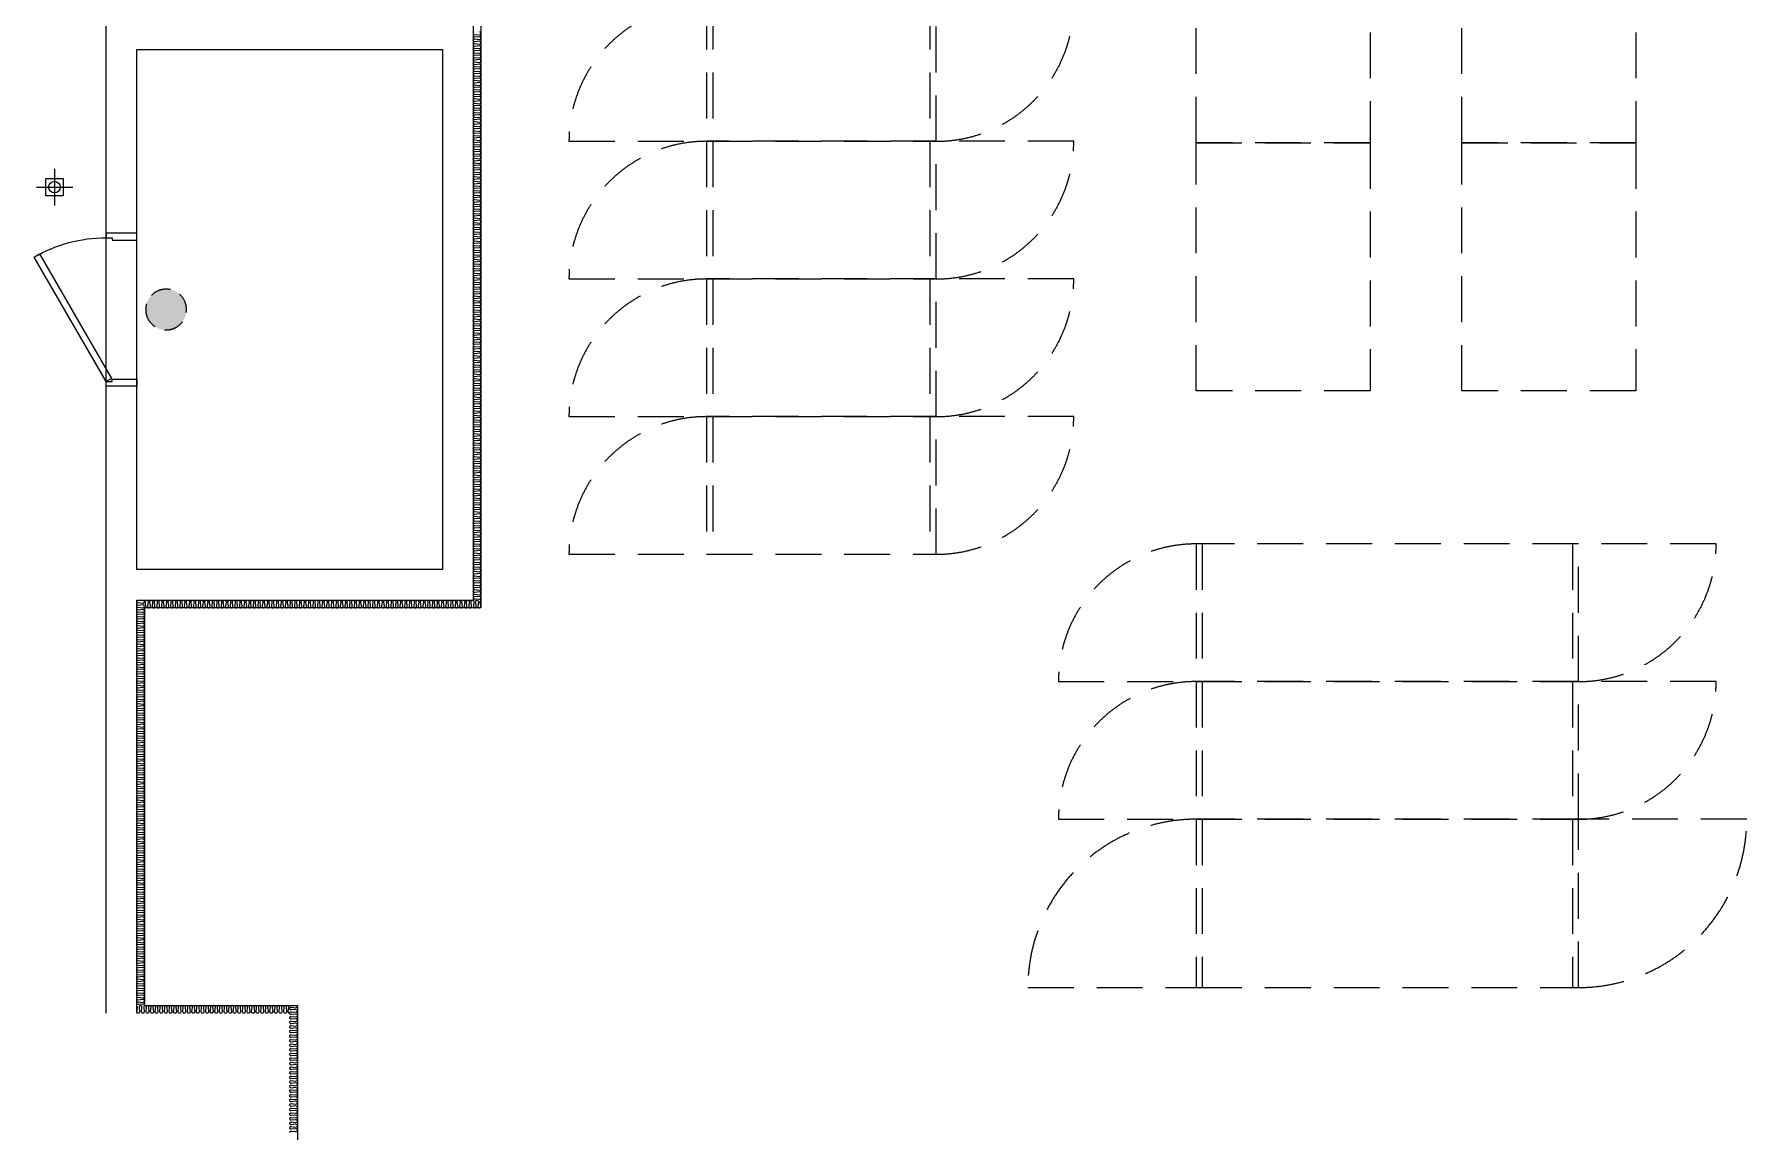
# Model space of a CAD drawing. Header units: millimetres. Extents: x -95754 to 177808, y 34455 to 150605.
# Drawn here: x 101284 to 112480, y 127930 to 135105 of the extents above; entities that cross this region are included whole.
import ezdxf

# ---------------------------------------------------------------- set-up
doc = ezdxf.new("R2010")
doc.units = ezdxf.units.MM
doc.header["$LTSCALE"] = 300
doc.linetypes.add('ghid', pattern=[3, 2, -1])
doc.linetypes.add('H1', pattern=[1.5, 1, -0.5])
for name, color, linetype in [('------00 Switch Gear', 8, 'Continuous'), ('A-DOOR', 4, 'Continuous'), ('A-DOOR-1', 1, 'Continuous'), ('A-DOOR-8', 8, 'Continuous'), ('A-ETC-전기', 253, 'H1'), ('A-SYM', 7, 'Continuous'), ('A-WALL-D', 7, 'Continuous'), ('A-갑종방화문', 7, 'Continuous'), ('A-방화문표기', 6, 'ghid'), ('A-지붕바닥', 251, 'Continuous'), ('ISL', 251, 'Continuous'), ('우수계획', 7, 'Continuous')]:
    doc.layers.add(name, color=color, linetype=linetype)
doc.layers.add('-----31 Base Plan Equipment', color=5, linetype='Continuous', lineweight=0)

# ---------------------------------------------------------------- blocks, each defined once
blk = doc.blocks.new('FDD-1')
at = {"layer": 'A-DOOR'}
for points in [[(113944, 1122219), (113944, 1122189), (113904, 1122189), (113904, 1122174), (113744, 1122174), (113744, 1122219)], [(113944, 1121249), (114414, 1122063), (114379, 1122083), (113909, 1121269)], [(113944, 1121219), (113944, 1121249), (113904, 1121249), (113904, 1121264), (113744, 1121264), (113744, 1121219)]]:
    blk.add_lwpolyline(points, close=True, dxfattribs=at)
at = {"layer": 'A-DOOR-1'}
blk.add_arc((113944, 1121249), 940, 60, 90, dxfattribs=at)
at = {"layer": 'A-DOOR-8', "linetype": 'Continuous'}
for p, q in [((113944, 1121329), (113944, 1122189)), ((113744, 1121264), (113744, 1122174))]:
    blk.add_line(p, q, dxfattribs=at)
blk = doc.blocks.new('SYM-갑종방화문')
at = {"layer": 'A-방화문표기'}
blk.add_hatch(color=251, dxfattribs=at).paths.add_polyline_path([(-600, 0, 1), (600, 0, 1)])
at = {"layer": 'A-방화문표기', "color": 251}
blk.add_circle((0, 0), 600, dxfattribs=at)
blk = doc.blocks.new('A$C1B410CB1')
at = {"layer": 'A-갑종방화문', "xscale": 0.1666666666666667, "yscale": 0.1666666666666667, "zscale": 0.1666666666666667}
blk.add_blockref('SYM-갑종방화문', (100, 100), dxfattribs=at)
blk = doc.blocks.new('A$Cacae0627')
at = {"layer": '우수계획', "color": 1}
for p, q in [((0, 528), (0, -528)), ((-528, 0), (528, 0))]:
    blk.add_line(p, q, dxfattribs=at)
at = {"layer": '우수계획', "color": 6, "lineweight": -3}
blk.add_lwpolyline([(-250, 250), (250, 250), (250, -250), (-250, -250)], close=True, dxfattribs=at)
blk.add_circle((0, 0), 167, dxfattribs=at)
blk = doc.blocks.new('A$Cfdea7a82')
at = {"layer": 'A-SYM', "xscale": 0.2249999999999964, "yscale": 0.2249999999999964, "zscale": 0.2249999999999964}
blk.add_blockref('A$Cacae0627', (204, 119, 0), dxfattribs=at)
blk = doc.blocks.new('1100x2200')
at = {"layer": 'A-ETC-전기'}
for p, q in [((-2160, 0), (-2160, 1100)), ((1400, 1100), (258, 1100)), ((260, 0), (260, 1100)), ((-3300, 0), (-2158, 0))]:
    blk.add_line(p, q, dxfattribs=at)
at = {"layer": 'A-ETC-전기', "elevation": 0}
blk.add_lwpolyline([(300, 0), (300, 1100), (-2200, 1100), (-2200, 0)], close=True, dxfattribs=at)
at = {"layer": 'A-ETC-전기'}
for centre, start, end in [((-2200, 0), 90, 180), ((300, 1100), 270, 0)]:
    blk.add_arc(centre, 1100, start, end, dxfattribs=at)
blk = doc.blocks.new('900x2200')
at = {"layer": 'A-ETC-전기'}
for p, q in [((-2460, 900), (-2460, 0)), ((900, 900), (-42, 900)), ((-40, 900), (-40, 0)), ((-3400, 0), (-2458, 0))]:
    blk.add_line(p, q, dxfattribs=at)
blk.add_lwpolyline([(-2500, 900), (-2500, 0), (0, 0), (0, 900)], close=True, dxfattribs=at)
for centre, start, end in [((-2500, 0), 90, 180), ((0, 900), 270, 0)]:
    blk.add_arc(centre, 900, start, end, dxfattribs=at)
blk = doc.blocks.new('STS-R')
at = {"layer": 'A-ETC-전기'}
blk.add_lwpolyline([(886994, -128281), (888616, -128281), (888616, -129418), (886994, -129418), (886994, -128281)], dxfattribs=at)
blk = doc.blocks.new('900X1500')
at = {"layer": 'A-ETC-전기'}
for p, q in [((-1460, 900), (-1460, 0)), ((900, 900), (-42, 900)), ((-40, 900), (-40, 0)), ((-2400, 0), (-1458, 0))]:
    blk.add_line(p, q, dxfattribs=at)
at = {"layer": 'A-ETC-전기', "elevation": 0}
blk.add_lwpolyline([(-1500, 900), (-1500, 0), (0, 0), (0, 900)], close=True, dxfattribs=at)
at = {"layer": 'A-ETC-전기'}
for centre, start, end in [((-1500, 0), 90, 180), ((0, 900), 270, 0)]:
    blk.add_arc(centre, 900, start, end, dxfattribs=at)

msp = doc.modelspace()

# ---------------------------------------------------------------- linework, layer by layer
at = {"layer": 'A-WALL-D'}
for p, q in [((104153.6, 142005), (104153.6, 131405)), ((101753.6, 128705), (101753.6, 139055)), ((101953.6, 131605), (101953.6, 135005)), ((101953.6, 135005), (103953.6, 135005)), ((103953.6, 135005), (103953.6, 131605)), ((103953.6, 131605), (101953.6, 131605)), ((101953.6, 131405), (104153.6, 131405)), ((101953.6, 128705), (101953.6, 131405))]:
    msp.add_line(p, q, dxfattribs=at)
at = {"layer": 'ISL'}
msp.add_lwpolyline([(102003.6, 142170), (102003.6, 142055), (104203.6, 142055), (104203.6, 131355), (102003.6, 131355), (102003.6, 128755), (103003.6, 128755), (103003.6, 127455), (102003.6, 127455), (102003.6, 127355)], dxfattribs=at)
at = {"layer": 'ISL', "elevation": 0}
for points in [[(104153.6, 131405, -0.4446901), (104163.6, 131414), (104193.6, 131411, 1.1088889), (104193.6, 131429), (104163.6, 131426, -0.4446901), (104153.6, 131435, -0.4446901), (104163.6, 131444), (104193.6, 131441, 1.1088889), (104193.6, 131459), (104163.6, 131456, -0.4446901), (104153.6, 131465, -0.4446901), (104163.6, 131474), (104193.6, 131471, 1.1088889), (104193.6, 131489), (104163.6, 131486, -0.4446901), (104153.6, 131495, -0.4446901), (104163.6, 131504), (104193.6, 131501, 1.1088889), (104193.6, 131519), (104163.6, 131516, -0.4446901), (104153.6, 131525, -0.4446901), (104163.6, 131534), (104193.6, 131531, 1.1088889), (104193.6, 131549), (104163.6, 131546, -0.4446901), (104153.6, 131555, -0.4446901), (104163.6, 131564), (104193.6, 131561, 1.1088889), (104193.6, 131579), (104163.6, 131576, -0.4446901), (104153.6, 131585, -0.4446901), (104163.6, 131594), (104193.6, 131591, 1.1088889), (104193.6, 131609), (104163.6, 131606, -0.4446901), (104153.6, 131615, -0.4446901), (104163.6, 131624), (104193.6, 131621, 1.1088889), (104193.6, 131639), (104163.6, 131636, -0.4446901), (104153.6, 131645, -0.4446901), (104163.6, 131654), (104193.6, 131651, 1.1088889), (104193.6, 131669), (104163.6, 131666, -0.4446901), (104153.6, 131675, -0.4446901), (104163.6, 131684), (104193.6, 131681, 1.1088889), (104193.6, 131699), (104163.6, 131696, -0.4446901), (104153.6, 131705, -0.4446901), (104163.6, 131714), (104193.6, 131711, 1.1088889), (104193.6, 131729), (104163.6, 131726, -0.4446901), (104153.6, 131735, -0.4446901), (104163.6, 131744), (104193.6, 131741, 1.1088889), (104193.6, 131759), (104163.6, 131756, -0.4446901), (104153.6, 131765, -0.4446901), (104163.6, 131774), (104193.6, 131771, 1.1088889), (104193.6, 131789), (104163.6, 131786, -0.4446901), (104153.6, 131795, -0.4446901), (104163.6, 131804), (104193.6, 131801, 1.1088889), (104193.6, 131819), (104163.6, 131816, -0.4446901), (104153.6, 131825, -0.4446901), (104163.6, 131834), (104193.6, 131831, 1.1088889), (104193.6, 131849), (104163.6, 131846, -0.4446901), (104153.6, 131855, -0.4446901), (104163.6, 131864), (104193.6, 131861, 1.1088889), (104193.6, 131879), (104163.6, 131876, -0.4446901), (104153.6, 131885, -0.4446901), (104163.6, 131894), (104193.6, 131891, 1.1088889), (104193.6, 131909), (104163.6, 131906, -0.4446901), (104153.6, 131915, -0.4446901), (104163.6, 131924), (104193.6, 131921, 1.1088889), (104193.6, 131939), (104163.6, 131936, -0.4446901), (104153.6, 131945, -0.4446901), (104163.6, 131954), (104193.6, 131951, 1.1088889), (104193.6, 131969), (104163.6, 131966, -0.4446901), (104153.6, 131975, -0.4446901), (104163.6, 131984), (104193.6, 131981, 1.1088889), (104193.6, 131999), (104163.6, 131996, -0.4446901), (104153.6, 132005, -0.4446901), (104163.6, 132014), (104193.6, 132011, 1.1088889), (104193.6, 132029), (104163.6, 132026, -0.4446901), (104153.6, 132035, -0.4446901), (104163.6, 132044), (104193.6, 132041, 1.1088889), (104193.6, 132059), (104163.6, 132056, -0.4446901), (104153.6, 132065, -0.4446901), (104163.6, 132074), (104193.6, 132071, 1.1088889), (104193.6, 132089), (104163.6, 132086, -0.4446901), (104153.6, 132095, -0.4446901), (104163.6, 132104), (104193.6, 132101, 1.1088889), (104193.6, 132119), (104163.6, 132116, -0.4446901), (104153.6, 132125, -0.4446901), (104163.6, 132134), (104193.6, 132131, 1.1088889), (104193.6, 132149), (104163.6, 132146, -0.4446901), (104153.6, 132155, -0.4446901), (104163.6, 132164), (104193.6, 132161, 1.1088889), (104193.6, 132179), (104163.6, 132176, -0.4446901), (104153.6, 132185, -0.4446901), (104163.6, 132194), (104193.6, 132191, 1.1088889), (104193.6, 132209), (104163.6, 132206, -0.4446901), (104153.6, 132215, -0.4446901), (104163.6, 132224), (104193.6, 132221, 1.1088889), (104193.6, 132239), (104163.6, 132236, -0.4446901), (104153.6, 132245, -0.4446901), (104163.6, 132254), (104193.6, 132251, 1.1088889), (104193.6, 132269), (104163.6, 132266, -0.4446901), (104153.6, 132275, -0.4446901), (104163.6, 132284), (104193.6, 132281, 1.1088889), (104193.6, 132299), (104163.6, 132296, -0.4446901), (104153.6, 132305, -0.4446901), (104163.6, 132314), (104193.6, 132311, 1.1088889), (104193.6, 132329), (104163.6, 132326, -0.4446901), (104153.6, 132335, -0.4446901), (104163.6, 132344), (104193.6, 132341, 1.1088889), (104193.6, 132359), (104163.6, 132356, -0.4446901), (104153.6, 132365, -0.4446901), (104163.6, 132374), (104193.6, 132371, 1.1088889), (104193.6, 132389), (104163.6, 132386, -0.4446901), (104153.6, 132395, -0.4446901), (104163.6, 132404), (104193.6, 132401, 1.1088889), (104193.6, 132419), (104163.6, 132416, -0.4446901), (104153.6, 132425, -0.4446901), (104163.6, 132434), (104193.6, 132431, 1.1088889), (104193.6, 132449), (104163.6, 132446, -0.4446901), (104153.6, 132455, -0.4446901), (104163.6, 132464), (104193.6, 132461, 1.1088889), (104193.6, 132479), (104163.6, 132476, -0.4446901), (104153.6, 132485, -0.4446901), (104163.6, 132494), (104193.6, 132491, 1.1088889), (104193.6, 132509), (104163.6, 132506, -0.4446901), (104153.6, 132515, -0.4446901), (104163.6, 132524), (104193.6, 132521, 1.1088889), (104193.6, 132539), (104163.6, 132536, -0.4446901), (104153.6, 132545, -0.4446901), (104163.6, 132554), (104193.6, 132551, 1.1088889), (104193.6, 132569), (104163.6, 132566, -0.4446901), (104153.6, 132575, -0.4446901), (104163.6, 132584), (104193.6, 132581, 1.1088889), (104193.6, 132599), (104163.6, 132596, -0.4446901), (104153.6, 132605, -0.4446901), (104163.6, 132614), (104193.6, 132611, 1.1088889), (104193.6, 132629), (104163.6, 132626, -0.4446901), (104153.6, 132635, -0.4446901), (104163.6, 132644), (104193.6, 132641, 1.1088889), (104193.6, 132659), (104163.6, 132656, -0.4446901), (104153.6, 132665, -0.4446901), (104163.6, 132674), (104193.6, 132671, 1.1088889), (104193.6, 132689), (104163.6, 132686, -0.4446901), (104153.6, 132695, -0.4446901), (104163.6, 132704), (104193.6, 132701, 1.1088889), (104193.6, 132719), (104163.6, 132716, -0.4446901), (104153.6, 132725, -0.4446901), (104163.6, 132734), (104193.6, 132731, 1.1088889), (104193.6, 132749), (104163.6, 132746, -0.4446901), (104153.6, 132755, -0.4446901), (104163.6, 132764), (104193.6, 132761, 1.1088889), (104193.6, 132779), (104163.6, 132776, -0.4446901), (104153.6, 132785, -0.4446901), (104163.6, 132794), (104193.6, 132791, 1.1088889), (104193.6, 132809), (104163.6, 132806, -0.4446901), (104153.6, 132815, -0.4446901), (104163.6, 132824), (104193.6, 132821, 1.1088889), (104193.6, 132839), (104163.6, 132836, -0.4446901), (104153.6, 132845, -0.4446901), (104163.6, 132854), (104193.6, 132851, 1.1088889), (104193.6, 132869), (104163.6, 132866, -0.4446901), (104153.6, 132875, -0.4446901), (104163.6, 132884), (104193.6, 132881, 1.1088889), (104193.6, 132899), (104163.6, 132896, -0.4446901), (104153.6, 132905, -0.4446901), (104163.6, 132914), (104193.6, 132911, 1.1088889), (104193.6, 132929), (104163.6, 132926, -0.4446901), (104153.6, 132935, -0.4446901), (104163.6, 132944), (104193.6, 132941, 1.1088889), (104193.6, 132959), (104163.6, 132956, -0.4446901), (104153.6, 132965, -0.4446901), (104163.6, 132974), (104193.6, 132971, 1.1088889), (104193.6, 132989), (104163.6, 132986, -0.4446901), (104153.6, 132995, -0.4446901), (104163.6, 133004), (104193.6, 133001, 1.1088889), (104193.6, 133019), (104163.6, 133016, -0.4446901), (104153.6, 133025, -0.4446901), (104163.6, 133034), (104193.6, 133031, 1.1088889), (104193.6, 133049), (104163.6, 133046, -0.4446901), (104153.6, 133055, -0.4446901), (104163.6, 133064), (104193.6, 133061, 1.1088889), (104193.6, 133079), (104163.6, 133076, -0.4446901), (104153.6, 133085, -0.4446901), (104163.6, 133094), (104193.6, 133091, 1.1088889), (104193.6, 133109), (104163.6, 133106, -0.4446901), (104153.6, 133115, -0.4446901), (104163.6, 133124), (104193.6, 133121, 1.1088889), (104193.6, 133139), (104163.6, 133136, -0.4446901), (104153.6, 133145, -0.4446901), (104163.6, 133154), (104193.6, 133151, 1.1088889), (104193.6, 133169), (104163.6, 133166, -0.4446901), (104153.6, 133175, -0.4446901), (104163.6, 133184), (104193.6, 133181, 1.1088889), (104193.6, 133199), (104163.6, 133196, -0.4446901), (104153.6, 133205, -0.4446901), (104163.6, 133214), (104193.6, 133211, 1.1088889), (104193.6, 133229), (104163.6, 133226, -0.4446901), (104153.6, 133235, -0.4446901), (104163.6, 133244), (104193.6, 133241, 1.1088889), (104193.6, 133259), (104163.6, 133256, -0.4446901), (104153.6, 133265, -0.4446901), (104163.6, 133274), (104193.6, 133271, 1.1088889), (104193.6, 133289), (104163.6, 133286, -0.4446901), (104153.6, 133295, -0.4446901), (104163.6, 133304), (104193.6, 133301, 1.1088889), (104193.6, 133319), (104163.6, 133316, -0.4446901), (104153.6, 133325, -0.4446901), (104163.6, 133334), (104193.6, 133331, 1.1088889), (104193.6, 133349), (104163.6, 133346, -0.4446901), (104153.6, 133355, -0.4446901), (104163.6, 133364), (104193.6, 133361, 1.1088889), (104193.6, 133379), (104163.6, 133376, -0.4446901), (104153.6, 133385, -0.4446901), (104163.6, 133394), (104193.6, 133391, 1.1088889), (104193.6, 133409), (104163.6, 133406, -0.4446901), (104153.6, 133415, -0.4446901), (104163.6, 133424), (104193.6, 133421, 1.1088889), (104193.6, 133439), (104163.6, 133436, -0.4446901), (104153.6, 133445, -0.4446901), (104163.6, 133454), (104193.6, 133451, 1.1088889), (104193.6, 133469), (104163.6, 133466, -0.4446901), (104153.6, 133475, -0.4446901), (104163.6, 133484), (104193.6, 133481, 1.1088889), (104193.6, 133499), (104163.6, 133496, -0.4446901), (104153.6, 133505, -0.4446901), (104163.6, 133514), (104193.6, 133511, 1.1088889), (104193.6, 133529), (104163.6, 133526, -0.4446901), (104153.6, 133535, -0.4446901), (104163.6, 133544), (104193.6, 133541, 1.1088889), (104193.6, 133559), (104163.6, 133556, -0.4446901), (104153.6, 133565, -0.4446901), (104163.6, 133574), (104193.6, 133571, 1.1088889), (104193.6, 133589), (104163.6, 133586, -0.4446901), (104153.6, 133595, -0.4446901), (104163.6, 133604), (104193.6, 133601, 1.1088889), (104193.6, 133619), (104163.6, 133616, -0.4446901), (104153.6, 133625, -0.4446901), (104163.6, 133634), (104193.6, 133631, 1.1088889), (104193.6, 133649), (104163.6, 133646, -0.4446901), (104153.6, 133655, -0.4446901), (104163.6, 133664), (104193.6, 133661, 1.1088889), (104193.6, 133679), (104163.6, 133676, -0.4446901), (104153.6, 133685, -0.4446901), (104163.6, 133694), (104193.6, 133691, 1.1088889), (104193.6, 133709), (104163.6, 133706, -0.4446901), (104153.6, 133715, -0.4446901), (104163.6, 133724), (104193.6, 133721, 1.1088889), (104193.6, 133739), (104163.6, 133736, -0.4446901), (104153.6, 133745, -0.4446901), (104163.6, 133754), (104193.6, 133751, 1.1088889), (104193.6, 133769), (104163.6, 133766, -0.4446901), (104153.6, 133775, -0.4446901), (104163.6, 133784), (104193.6, 133781, 1.1088889), (104193.6, 133799), (104163.6, 133796, -0.4446901), (104153.6, 133805, -0.4446901), (104163.6, 133814), (104193.6, 133811, 1.1088889), (104193.6, 133829), (104163.6, 133826, -0.4446901), (104153.6, 133835, -0.4446901), (104163.6, 133844), (104193.6, 133841, 1.1088889), (104193.6, 133859), (104163.6, 133856, -0.4446901), (104153.6, 133865, -0.4446901), (104163.6, 133874), (104193.6, 133871, 1.1088889), (104193.6, 133889), (104163.6, 133886, -0.4446901), (104153.6, 133895, -0.4446901), (104163.6, 133904), (104193.6, 133901, 1.1088889), (104193.6, 133919), (104163.6, 133916, -0.4446901), (104153.6, 133925, -0.4446901), (104163.6, 133934), (104193.6, 133931, 1.1088889), (104193.6, 133949), (104163.6, 133946, -0.4446901), (104153.6, 133955, -0.4446901), (104163.6, 133964), (104193.6, 133961, 1.1088889), (104193.6, 133979), (104163.6, 133976, -0.4446901), (104153.6, 133985, -0.4446901), (104163.6, 133994), (104193.6, 133991, 1.1088889), (104193.6, 134009), (104163.6, 134006, -0.4446901), (104153.6, 134015, -0.4446901), (104163.6, 134024), (104193.6, 134021, 1.1088889), (104193.6, 134039), (104163.6, 134036, -0.4446901), (104153.6, 134045, -0.4446901), (104163.6, 134054), (104193.6, 134051, 1.1088889), (104193.6, 134069), (104163.6, 134066, -0.4446901), (104153.6, 134075, -0.4446901), (104163.6, 134084), (104193.6, 134081, 1.1088889), (104193.6, 134099), (104163.6, 134096, -0.4446901), (104153.6, 134105, -0.4446901), (104163.6, 134114), (104193.6, 134111, 1.1088889), (104193.6, 134129), (104163.6, 134126, -0.4446901), (104153.6, 134135, -0.4446901), (104163.6, 134144), (104193.6, 134141, 1.1088889), (104193.6, 134159), (104163.6, 134156, -0.4446901), (104153.6, 134165, -0.4446901), (104163.6, 134174), (104193.6, 134171, 1.1088889), (104193.6, 134189), (104163.6, 134186, -0.4446901), (104153.6, 134195, -0.4446901), (104163.6, 134204), (104193.6, 134201, 1.1088889), (104193.6, 134219), (104163.6, 134216, -0.4446901), (104153.6, 134225, -0.4446901), (104163.6, 134234), (104193.6, 134231, 1.1088889), (104193.6, 134249), (104163.6, 134246, -0.4446901), (104153.6, 134255, -0.4446901), (104163.6, 134264), (104193.6, 134261, 1.1088889), (104193.6, 134279), (104163.6, 134276, -0.4446901), (104153.6, 134285, -0.4446901), (104163.6, 134294), (104193.6, 134291, 1.1088889), (104193.6, 134309), (104163.6, 134306, -0.4446901), (104153.6, 134315, -0.4446901), (104163.6, 134324), (104193.6, 134321, 1.1088889), (104193.6, 134339), (104163.6, 134336, -0.4446901), (104153.6, 134345, -0.4446901), (104163.6, 134354), (104193.6, 134351, 1.1088889), (104193.6, 134369), (104163.6, 134366, -0.4446901), (104153.6, 134375, -0.4446901), (104163.6, 134384), (104193.6, 134381, 1.1088889), (104193.6, 134399), (104163.6, 134396, -0.4446901), (104153.6, 134405, -0.4446901), (104163.6, 134414), (104193.6, 134411, 1.1088889), (104193.6, 134429), (104163.6, 134426, -0.4446901), (104153.6, 134435, -0.4446901), (104163.6, 134444), (104193.6, 134441, 1.1088889), (104193.6, 134459), (104163.6, 134456, -0.4446901), (104153.6, 134465, -0.4446901), (104163.6, 134474), (104193.6, 134471, 1.1088889), (104193.6, 134489), (104163.6, 134486, -0.4446901), (104153.6, 134495, -0.4446901), (104163.6, 134504), (104193.6, 134501, 1.1088889), (104193.6, 134519), (104163.6, 134516, -0.4446901), (104153.6, 134525, -0.4446901), (104163.6, 134534), (104193.6, 134531, 1.1088889), (104193.6, 134549), (104163.6, 134546, -0.4446901), (104153.6, 134555, -0.4446901), (104163.6, 134564), (104193.6, 134561, 1.1088889), (104193.6, 134579), (104163.6, 134576, -0.4446901), (104153.6, 134585, -0.4446901), (104163.6, 134594), (104193.6, 134591, 1.1088889), (104193.6, 134609), (104163.6, 134606, -0.4446901), (104153.6, 134615, -0.4446901), (104163.6, 134624), (104193.6, 134621, 1.1088889), (104193.6, 134639), (104163.6, 134636, -0.4446901), (104153.6, 134645, -0.4446901), (104163.6, 134654), (104193.6, 134651, 1.1088889), (104193.6, 134669), (104163.6, 134666, -0.4446901), (104153.6, 134675, -0.4446901), (104163.6, 134684), (104193.6, 134681, 1.1088889), (104193.6, 134699), (104163.6, 134696, -0.4446901), (104153.6, 134705, -0.4446901), (104163.6, 134714), (104193.6, 134711, 1.1088889), (104193.6, 134729), (104163.6, 134726, -0.4446901), (104153.6, 134735, -0.4446901), (104163.6, 134744), (104193.6, 134741, 1.1088889), (104193.6, 134759), (104163.6, 134756, -0.4446901), (104153.6, 134765, -0.4446901), (104163.6, 134774), (104193.6, 134771, 1.1088889), (104193.6, 134789), (104163.6, 134786, -0.4446901), (104153.6, 134795, -0.4446901), (104163.6, 134804), (104193.6, 134801, 1.1088889), (104193.6, 134819), (104163.6, 134816, -0.4446901), (104153.6, 134825, -0.4446901), (104163.6, 134834), (104193.6, 134831, 1.1088889), (104193.6, 134849), (104163.6, 134846, -0.4446901), (104153.6, 134855, -0.4446901), (104163.6, 134864), (104193.6, 134861, 1.1088889), (104193.6, 134879), (104163.6, 134876, -0.4446901), (104153.6, 134885, -0.4446901), (104163.6, 134894), (104193.6, 134891, 1.1088889), (104193.6, 134909), (104163.6, 134906, -0.4446901), (104153.6, 134915, -0.4446901), (104163.6, 134924), (104193.6, 134921, 1.1088889), (104193.6, 134939), (104163.6, 134936, -0.4446901), (104153.6, 134945, -0.4446901), (104163.6, 134954), (104193.6, 134951, 1.1088889), (104193.6, 134969), (104163.6, 134966, -0.4446901), (104153.6, 134975, -0.4446901), (104163.6, 134984), (104193.6, 134981, 1.1088889), (104193.6, 134999), (104163.6, 134996, -0.4446901), (104153.6, 135005, -0.4446901), (104163.6, 135014), (104193.6, 135011, 1.1088889), (104193.6, 135029), (104163.6, 135026, -0.4446901), (104153.6, 135035, -0.4446901), (104163.6, 135044), (104193.6, 135041, 1.1088889), (104193.6, 135059), (104163.6, 135056, -0.4446901), (104153.6, 135065, -0.4446901), (104163.6, 135074), (104193.6, 135071, 1.1088889), (104193.6, 135089), (104163.6, 135086, -0.4446901), (104153.6, 135095, -0.4446901), (104163.6, 135104), (104193.6, 135101, 1.1088889), (104193.6, 135119)], [(102953.6, 128705, -0.4446903), (102944.6, 128715), (102947.6, 128745, 1.1088889), (102929.6, 128745), (102932.6, 128715, -0.4446898), (102923.6, 128705, -0.4446903), (102914.6, 128715), (102917.6, 128745, 1.1088889), (102899.6, 128745), (102902.6, 128715, -0.4446898), (102893.6, 128705, -0.4446903), (102884.6, 128715), (102887.6, 128745, 1.1088889), (102869.6, 128745), (102872.6, 128715, -0.4446898), (102863.6, 128705, -0.4446903), (102854.6, 128715), (102857.6, 128745, 1.1088889), (102839.6, 128745), (102842.6, 128715, -0.4446898), (102833.6, 128705, -0.4446903), (102824.6, 128715), (102827.6, 128745, 1.1088889), (102809.6, 128745), (102812.6, 128715, -0.4446898), (102803.6, 128705, -0.4446903), (102794.6, 128715), (102797.6, 128745, 1.1088889), (102779.6, 128745), (102782.6, 128715, -0.4446898), (102773.6, 128705, -0.4446903), (102764.6, 128715), (102767.6, 128745, 1.1088889), (102749.6, 128745), (102752.6, 128715, -0.4446898), (102743.6, 128705, -0.4446903), (102734.6, 128715), (102737.6, 128745, 1.1088889), (102719.6, 128745), (102722.6, 128715, -0.4446898), (102713.6, 128705, -0.4446903), (102704.6, 128715), (102707.6, 128745, 1.1088889), (102689.6, 128745), (102692.6, 128715, -0.4446898), (102683.6, 128705, -0.4446903), (102674.6, 128715), (102677.6, 128745, 1.1088889), (102659.6, 128745), (102662.6, 128715, -0.4446898), (102653.6, 128705, -0.4446903), (102644.6, 128715), (102647.6, 128745, 1.1088889), (102629.6, 128745), (102632.6, 128715, -0.4446898), (102623.6, 128705, -0.4446903), (102614.6, 128715), (102617.6, 128745, 1.1088889), (102599.6, 128745), (102602.6, 128715, -0.4446898), (102593.6, 128705, -0.4446903), (102584.6, 128715), (102587.6, 128745, 1.1088889), (102569.6, 128745), (102572.6, 128715, -0.4446898), (102563.6, 128705, -0.4446903), (102554.6, 128715), (102557.6, 128745, 1.1088889), (102539.6, 128745), (102542.6, 128715, -0.4446898), (102533.6, 128705, -0.4446903), (102524.6, 128715), (102527.6, 128745, 1.1088889), (102509.6, 128745), (102512.6, 128715, -0.4446898), (102503.6, 128705, -0.4446903), (102494.6, 128715), (102497.6, 128745, 1.1088889), (102479.6, 128745), (102482.6, 128715, -0.4446898), (102473.6, 128705, -0.4446903), (102464.6, 128715), (102467.6, 128745, 1.1088889), (102449.6, 128745), (102452.6, 128715, -0.4446898), (102443.6, 128705, -0.4446903), (102434.6, 128715), (102437.6, 128745, 1.1088889), (102419.6, 128745), (102422.6, 128715, -0.4446898), (102413.6, 128705, -0.4446903), (102404.6, 128715), (102407.6, 128745, 1.1088889), (102389.6, 128745), (102392.6, 128715, -0.4446898), (102383.6, 128705, -0.4446903), (102374.6, 128715), (102377.6, 128745, 1.1088889), (102359.6, 128745), (102362.6, 128715, -0.4446898), (102353.6, 128705, -0.4446903), (102344.6, 128715), (102347.6, 128745, 1.1088889), (102329.6, 128745), (102332.6, 128715, -0.4446898), (102323.6, 128705, -0.4446903), (102314.6, 128715), (102317.6, 128745, 1.1088889), (102299.6, 128745), (102302.6, 128715, -0.4446898), (102293.6, 128705, -0.4446903), (102284.6, 128715), (102287.6, 128745, 1.1088889), (102269.6, 128745), (102272.6, 128715, -0.4446898), (102263.6, 128705, -0.4446903), (102254.6, 128715), (102257.6, 128745, 1.1088889), (102239.6, 128745), (102242.6, 128715, -0.4446898), (102233.6, 128705, -0.4446903), (102224.6, 128715), (102227.6, 128745, 1.1088889), (102209.6, 128745), (102212.6, 128715, -0.4446898), (102203.6, 128705, -0.4446903), (102194.6, 128715), (102197.6, 128745, 1.1088889), (102179.6, 128745), (102182.6, 128715, -0.4446898), (102173.6, 128705, -0.4446903), (102164.6, 128715), (102167.6, 128745, 1.1088889), (102149.6, 128745), (102152.6, 128715, -0.4446898), (102143.6, 128705, -0.4446903), (102134.6, 128715), (102137.6, 128745, 1.1088889), (102119.6, 128745), (102122.6, 128715, -0.4446898), (102113.6, 128705, -0.4446903), (102104.6, 128715), (102107.6, 128745, 1.1088889), (102089.6, 128745), (102092.6, 128715, -0.4446898), (102083.6, 128705, -0.4446903), (102074.6, 128715), (102077.6, 128745, 1.1088889), (102059.6, 128745), (102062.6, 128715, -0.4446898), (102053.6, 128705, -0.4446903), (102044.6, 128715), (102047.6, 128745, 1.1088889), (102029.6, 128745), (102032.6, 128715, -0.4446898), (102023.6, 128705, -0.4446903), (102014.6, 128715), (102017.6, 128745, 1.1088889), (101999.6, 128745), (102002.6, 128715, -0.4446898), (101993.6, 128705, -0.4446903), (101984.6, 128715), (101987.6, 128745, 1.1088889), (101969.6, 128745), (101972.6, 128715, -0.4446898), (101963.6, 128705, -0.4446903), (101954.6, 128715), (101957.6, 128745, 0.2786878), (101953.6, 128753.5, 0.2786878)], [(102953.6, 127925, -0.4446901), (102963.6, 127934), (102993.6, 127931, 1.1088889), (102993.6, 127949), (102963.6, 127946, -0.4446901), (102953.6, 127955, -0.4446901), (102963.6, 127964), (102993.6, 127961, 1.1088889), (102993.6, 127979), (102963.6, 127976, -0.4446901), (102953.6, 127985, -0.4446901), (102963.6, 127994), (102993.6, 127991, 1.1088889), (102993.6, 128009), (102963.6, 128006, -0.4446901), (102953.6, 128015, -0.4446901), (102963.6, 128024), (102993.6, 128021, 1.1088889), (102993.6, 128039), (102963.6, 128036, -0.4446901), (102953.6, 128045, -0.4446901), (102963.6, 128054), (102993.6, 128051, 1.1088889), (102993.6, 128069), (102963.6, 128066, -0.4446901), (102953.6, 128075, -0.4446901), (102963.6, 128084), (102993.6, 128081, 1.1088889), (102993.6, 128099), (102963.6, 128096, -0.4446901), (102953.6, 128105, -0.4446901), (102963.6, 128114), (102993.6, 128111, 1.1088889), (102993.6, 128129), (102963.6, 128126, -0.4446901), (102953.6, 128135, -0.4446901), (102963.6, 128144), (102993.6, 128141, 1.1088889), (102993.6, 128159), (102963.6, 128156, -0.4446901), (102953.6, 128165, -0.4446901), (102963.6, 128174), (102993.6, 128171, 1.1088889), (102993.6, 128189), (102963.6, 128186, -0.4446901), (102953.6, 128195, -0.4446901), (102963.6, 128204), (102993.6, 128201, 1.1088889), (102993.6, 128219), (102963.6, 128216, -0.4446901), (102953.6, 128225, -0.4446901), (102963.6, 128234), (102993.6, 128231, 1.1088889), (102993.6, 128249), (102963.6, 128246, -0.4446901), (102953.6, 128255, -0.4446901), (102963.6, 128264), (102993.6, 128261, 1.1088889), (102993.6, 128279), (102963.6, 128276, -0.4446901), (102953.6, 128285, -0.4446901), (102963.6, 128294), (102993.6, 128291, 1.1088889), (102993.6, 128309), (102963.6, 128306, -0.4446901), (102953.6, 128315, -0.4446901), (102963.6, 128324), (102993.6, 128321, 1.1088889), (102993.6, 128339), (102963.6, 128336, -0.4446901), (102953.6, 128345, -0.4446901), (102963.6, 128354), (102993.6, 128351, 1.1088889), (102993.6, 128369), (102963.6, 128366, -0.4446901), (102953.6, 128375, -0.4446901), (102963.6, 128384), (102993.6, 128381, 1.1088889), (102993.6, 128399), (102963.6, 128396, -0.4446901), (102953.6, 128405, -0.4446901), (102963.6, 128414), (102993.6, 128411, 1.1088889), (102993.6, 128429), (102963.6, 128426, -0.4446901), (102953.6, 128435, -0.4446901), (102963.6, 128444), (102993.6, 128441, 1.1088889), (102993.6, 128459), (102963.6, 128456, -0.4446901), (102953.6, 128465, -0.4446901), (102963.6, 128474), (102993.6, 128471, 1.1088889), (102993.6, 128489), (102963.6, 128486, -0.4446901), (102953.6, 128495, -0.4446901), (102963.6, 128504), (102993.6, 128501, 1.1088889), (102993.6, 128519), (102963.6, 128516, -0.4446901), (102953.6, 128525, -0.4446901), (102963.6, 128534), (102993.6, 128531, 1.1088889), (102993.6, 128549), (102963.6, 128546, -0.4446901), (102953.6, 128555, -0.4446901), (102963.6, 128564), (102993.6, 128561, 1.1088889), (102993.6, 128579), (102963.6, 128576, -0.4446901), (102953.6, 128585, -0.4446901), (102963.6, 128594), (102993.6, 128591, 1.1088889), (102993.6, 128609), (102963.6, 128606, -0.4446901), (102953.6, 128615, -0.4446901), (102963.6, 128624), (102993.6, 128621, 1.1088889), (102993.6, 128639), (102963.6, 128636, -0.4446901), (102953.6, 128645, -0.4446901), (102963.6, 128654), (102993.6, 128651, 1.1088889), (102993.6, 128669), (102963.6, 128666, -0.4446901), (102953.6, 128675, -0.4446901), (102963.6, 128684), (102993.6, 128681, 1.1088889), (102993.6, 128699), (102963.6, 128696, -0.4446901), (102953.6, 128705, -0.4446901), (102963.6, 128714), (102993.6, 128711, 1.1088889), (102993.6, 128729), (102963.6, 128726, -0.4446901), (102953.6, 128735, -0.4446901), (102963.6, 128744), (102993.6, 128741, 0.6332795), (103002.1, 128755, 0.6332795)]]:
    msp.add_lwpolyline(points, format="xyb", dxfattribs=at)
at = {"layer": 'ISL'}
for points in [[(102003.6, 128755, 0.4446901), (101993.6, 128764), (101963.6, 128761, -1.1088889), (101963.6, 128779), (101993.6, 128776, 0.4446901), (102003.6, 128785, 0.4446901), (101993.6, 128794), (101963.6, 128791, -1.1088889), (101963.6, 128809), (101993.6, 128806, 0.4446901), (102003.6, 128815, 0.4446901), (101993.6, 128824), (101963.6, 128821, -1.1088889), (101963.6, 128839), (101993.6, 128836, 0.4446901), (102003.6, 128845, 0.4446901), (101993.6, 128854), (101963.6, 128851, -1.1088889), (101963.6, 128869), (101993.6, 128866, 0.4446901), (102003.6, 128875, 0.4446901), (101993.6, 128884), (101963.6, 128881, -1.1088889), (101963.6, 128899), (101993.6, 128896, 0.4446901), (102003.6, 128905, 0.4446901), (101993.6, 128914), (101963.6, 128911, -1.1088889), (101963.6, 128929), (101993.6, 128926, 0.4446901), (102003.6, 128935, 0.4446901), (101993.6, 128944), (101963.6, 128941, -1.1088889), (101963.6, 128959), (101993.6, 128956, 0.4446901), (102003.6, 128965, 0.4446901), (101993.6, 128974), (101963.6, 128971, -1.1088889), (101963.6, 128989), (101993.6, 128986, 0.4446901), (102003.6, 128995, 0.4446901), (101993.6, 129004), (101963.6, 129001, -1.1088889), (101963.6, 129019), (101993.6, 129016, 0.4446901), (102003.6, 129025, 0.4446901), (101993.6, 129034), (101963.6, 129031, -1.1088889), (101963.6, 129049), (101993.6, 129046, 0.4446901), (102003.6, 129055, 0.4446901), (101993.6, 129064), (101963.6, 129061, -1.1088889), (101963.6, 129079), (101993.6, 129076, 0.4446901), (102003.6, 129085, 0.4446901), (101993.6, 129094), (101963.6, 129091, -1.1088889), (101963.6, 129109), (101993.6, 129106, 0.4446901), (102003.6, 129115, 0.4446901), (101993.6, 129124), (101963.6, 129121, -1.1088889), (101963.6, 129139), (101993.6, 129136, 0.4446901), (102003.6, 129145, 0.4446901), (101993.6, 129154), (101963.6, 129151, -1.1088889), (101963.6, 129169), (101993.6, 129166, 0.4446901), (102003.6, 129175, 0.4446901), (101993.6, 129184), (101963.6, 129181, -1.1088889), (101963.6, 129199), (101993.6, 129196, 0.4446901), (102003.6, 129205, 0.4446901), (101993.6, 129214), (101963.6, 129211, -1.1088889), (101963.6, 129229), (101993.6, 129226, 0.4446901), (102003.6, 129235, 0.4446901), (101993.6, 129244), (101963.6, 129241, -1.1088889), (101963.6, 129259), (101993.6, 129256, 0.4446901), (102003.6, 129265, 0.4446901), (101993.6, 129274), (101963.6, 129271, -1.1088889), (101963.6, 129289), (101993.6, 129286, 0.4446901), (102003.6, 129295, 0.4446901), (101993.6, 129304), (101963.6, 129301, -1.1088889), (101963.6, 129319), (101993.6, 129316, 0.4446901), (102003.6, 129325, 0.4446901), (101993.6, 129334), (101963.6, 129331, -1.1088889), (101963.6, 129349), (101993.6, 129346, 0.4446901), (102003.6, 129355, 0.4446901), (101993.6, 129364), (101963.6, 129361, -1.1088889), (101963.6, 129379), (101993.6, 129376, 0.4446901), (102003.6, 129385, 0.4446901), (101993.6, 129394), (101963.6, 129391, -1.1088889), (101963.6, 129409), (101993.6, 129406, 0.4446901), (102003.6, 129415, 0.4446901), (101993.6, 129424), (101963.6, 129421, -1.1088889), (101963.6, 129439), (101993.6, 129436, 0.4446901), (102003.6, 129445, 0.4446901), (101993.6, 129454), (101963.6, 129451, -1.1088889), (101963.6, 129469), (101993.6, 129466, 0.4446901), (102003.6, 129475, 0.4446901), (101993.6, 129484), (101963.6, 129481, -1.1088889), (101963.6, 129499), (101993.6, 129496, 0.4446901), (102003.6, 129505, 0.4446901), (101993.6, 129514), (101963.6, 129511, -1.1088889), (101963.6, 129529), (101993.6, 129526, 0.4446901), (102003.6, 129535, 0.4446901), (101993.6, 129544), (101963.6, 129541, -1.1088889), (101963.6, 129559), (101993.6, 129556, 0.4446901), (102003.6, 129565, 0.4446901), (101993.6, 129574), (101963.6, 129571, -1.1088889), (101963.6, 129589), (101993.6, 129586, 0.4446901), (102003.6, 129595, 0.4446901), (101993.6, 129604), (101963.6, 129601, -1.1088889), (101963.6, 129619), (101993.6, 129616, 0.4446901), (102003.6, 129625, 0.4446901), (101993.6, 129634), (101963.6, 129631, -1.1088889), (101963.6, 129649), (101993.6, 129646, 0.4446901), (102003.6, 129655, 0.4446901), (101993.6, 129664), (101963.6, 129661, -1.1088889), (101963.6, 129679), (101993.6, 129676, 0.4446901), (102003.6, 129685, 0.4446901), (101993.6, 129694), (101963.6, 129691, -1.1088889), (101963.6, 129709), (101993.6, 129706, 0.4446901), (102003.6, 129715, 0.4446901), (101993.6, 129724), (101963.6, 129721, -1.1088889), (101963.6, 129739), (101993.6, 129736, 0.4446901), (102003.6, 129745, 0.4446901), (101993.6, 129754), (101963.6, 129751, -1.1088889), (101963.6, 129769), (101993.6, 129766, 0.4446901), (102003.6, 129775, 0.4446901), (101993.6, 129784), (101963.6, 129781, -1.1088889), (101963.6, 129799), (101993.6, 129796, 0.4446901), (102003.6, 129805, 0.4446901), (101993.6, 129814), (101963.6, 129811, -1.1088889), (101963.6, 129829), (101993.6, 129826, 0.4446901), (102003.6, 129835, 0.4446901), (101993.6, 129844), (101963.6, 129841, -1.1088889), (101963.6, 129859), (101993.6, 129856, 0.4446901), (102003.6, 129865, 0.4446901), (101993.6, 129874), (101963.6, 129871, -1.1088889), (101963.6, 129889), (101993.6, 129886, 0.4446901), (102003.6, 129895, 0.4446901), (101993.6, 129904), (101963.6, 129901, -1.1088889), (101963.6, 129919), (101993.6, 129916, 0.4446901), (102003.6, 129925, 0.4446901), (101993.6, 129934), (101963.6, 129931, -1.1088889), (101963.6, 129949), (101993.6, 129946, 0.4446901), (102003.6, 129955, 0.4446901), (101993.6, 129964), (101963.6, 129961, -1.1088889), (101963.6, 129979), (101993.6, 129976, 0.4446901), (102003.6, 129985, 0.4446901), (101993.6, 129994), (101963.6, 129991, -1.1088889), (101963.6, 130009), (101993.6, 130006, 0.4446901), (102003.6, 130015, 0.4446901), (101993.6, 130024), (101963.6, 130021, -1.1088889), (101963.6, 130039), (101993.6, 130036, 0.4446901), (102003.6, 130045, 0.4446901), (101993.6, 130054), (101963.6, 130051, -1.1088889), (101963.6, 130069), (101993.6, 130066, 0.4446901), (102003.6, 130075, 0.4446901), (101993.6, 130084), (101963.6, 130081, -1.1088889), (101963.6, 130099), (101993.6, 130096, 0.4446901), (102003.6, 130105, 0.4446901), (101993.6, 130114), (101963.6, 130111, -1.1088889), (101963.6, 130129), (101993.6, 130126, 0.4446901), (102003.6, 130135, 0.4446901), (101993.6, 130144), (101963.6, 130141, -1.1088889), (101963.6, 130159), (101993.6, 130156, 0.4446901), (102003.6, 130165, 0.4446901), (101993.6, 130174), (101963.6, 130171, -1.1088889), (101963.6, 130189), (101993.6, 130186, 0.4446901), (102003.6, 130195, 0.4446901), (101993.6, 130204), (101963.6, 130201, -1.1088889), (101963.6, 130219), (101993.6, 130216, 0.4446901), (102003.6, 130225, 0.4446901), (101993.6, 130234), (101963.6, 130231, -1.1088889), (101963.6, 130249), (101993.6, 130246, 0.4446901), (102003.6, 130255, 0.4446901), (101993.6, 130264), (101963.6, 130261, -1.1088889), (101963.6, 130279), (101993.6, 130276, 0.4446901), (102003.6, 130285, 0.4446901), (101993.6, 130294), (101963.6, 130291, -1.1088889), (101963.6, 130309), (101993.6, 130306, 0.4446901), (102003.6, 130315, 0.4446901), (101993.6, 130324), (101963.6, 130321, -1.1088889), (101963.6, 130339), (101993.6, 130336, 0.4446901), (102003.6, 130345, 0.4446901), (101993.6, 130354), (101963.6, 130351, -1.1088889), (101963.6, 130369), (101993.6, 130366, 0.4446901), (102003.6, 130375, 0.4446901), (101993.6, 130384), (101963.6, 130381, -1.1088889), (101963.6, 130399), (101993.6, 130396, 0.4446901), (102003.6, 130405, 0.4446901), (101993.6, 130414), (101963.6, 130411, -1.1088889), (101963.6, 130429), (101993.6, 130426, 0.4446901), (102003.6, 130435, 0.4446901), (101993.6, 130444), (101963.6, 130441, -1.1088889), (101963.6, 130459), (101993.6, 130456, 0.4446901), (102003.6, 130465, 0.4446901), (101993.6, 130474), (101963.6, 130471, -1.1088889), (101963.6, 130489), (101993.6, 130486, 0.4446901), (102003.6, 130495, 0.4446901), (101993.6, 130504), (101963.6, 130501, -1.1088889), (101963.6, 130519), (101993.6, 130516, 0.4446901), (102003.6, 130525, 0.4446901), (101993.6, 130534), (101963.6, 130531, -1.1088889), (101963.6, 130549), (101993.6, 130546, 0.4446901), (102003.6, 130555, 0.4446901), (101993.6, 130564), (101963.6, 130561, -1.1088889), (101963.6, 130579), (101993.6, 130576, 0.4446901), (102003.6, 130585, 0.4446901), (101993.6, 130594), (101963.6, 130591, -1.1088889), (101963.6, 130609), (101993.6, 130606, 0.4446901), (102003.6, 130615, 0.4446901), (101993.6, 130624), (101963.6, 130621, -1.1088889), (101963.6, 130639), (101993.6, 130636, 0.4446901), (102003.6, 130645, 0.4446901), (101993.6, 130654), (101963.6, 130651, -1.1088889), (101963.6, 130669), (101993.6, 130666, 0.4446901), (102003.6, 130675, 0.4446901), (101993.6, 130684), (101963.6, 130681, -1.1088889), (101963.6, 130699), (101993.6, 130696, 0.4446901), (102003.6, 130705, 0.4446901), (101993.6, 130714), (101963.6, 130711, -1.1088889), (101963.6, 130729), (101993.6, 130726, 0.4446901), (102003.6, 130735, 0.4446901), (101993.6, 130744), (101963.6, 130741, -1.1088889), (101963.6, 130759), (101993.6, 130756, 0.4446901), (102003.6, 130765, 0.4446901), (101993.6, 130774), (101963.6, 130771, -1.1088889), (101963.6, 130789), (101993.6, 130786, 0.4446901), (102003.6, 130795, 0.4446901), (101993.6, 130804), (101963.6, 130801, -1.1088889), (101963.6, 130819), (101993.6, 130816, 0.4446901), (102003.6, 130825, 0.4446901), (101993.6, 130834), (101963.6, 130831, -1.1088889), (101963.6, 130849), (101993.6, 130846, 0.4446901), (102003.6, 130855, 0.4446901), (101993.6, 130864), (101963.6, 130861, -1.1088889), (101963.6, 130879), (101993.6, 130876, 0.4446901), (102003.6, 130885, 0.4446901), (101993.6, 130894), (101963.6, 130891, -1.1088889), (101963.6, 130909), (101993.6, 130906, 0.4446901), (102003.6, 130915, 0.4446901), (101993.6, 130924), (101963.6, 130921, -1.1088889), (101963.6, 130939), (101993.6, 130936, 0.4446901), (102003.6, 130945, 0.4446901), (101993.6, 130954), (101963.6, 130951, -1.1088889), (101963.6, 130969), (101993.6, 130966, 0.4446901), (102003.6, 130975, 0.4446901), (101993.6, 130984), (101963.6, 130981, -1.1088889), (101963.6, 130999), (101993.6, 130996, 0.4446901), (102003.6, 131005, 0.4446901), (101993.6, 131014), (101963.6, 131011, -1.1088889), (101963.6, 131029), (101993.6, 131026, 0.4446901), (102003.6, 131035, 0.4446901), (101993.6, 131044), (101963.6, 131041, -1.1088889), (101963.6, 131059), (101993.6, 131056, 0.4446901), (102003.6, 131065, 0.4446901), (101993.6, 131074), (101963.6, 131071, -1.1088889), (101963.6, 131089), (101993.6, 131086, 0.4446901), (102003.6, 131095, 0.4446901), (101993.6, 131104), (101963.6, 131101, -1.1088889), (101963.6, 131119), (101993.6, 131116, 0.4446901), (102003.6, 131125, 0.4446901), (101993.6, 131134), (101963.6, 131131, -1.1088889), (101963.6, 131149), (101993.6, 131146, 0.4446901), (102003.6, 131155, 0.4446901), (101993.6, 131164), (101963.6, 131161, -1.1088889), (101963.6, 131179), (101993.6, 131176, 0.4446901), (102003.6, 131185, 0.4446901), (101993.6, 131194), (101963.6, 131191, -1.1088889), (101963.6, 131209), (101993.6, 131206, 0.4446901), (102003.6, 131215, 0.4446901), (101993.6, 131224), (101963.6, 131221, -1.1088889), (101963.6, 131239), (101993.6, 131236, 0.4446901), (102003.6, 131245, 0.4446901), (101993.6, 131254), (101963.6, 131251, -1.1088889), (101963.6, 131269), (101993.6, 131266, 0.4446901), (102003.6, 131275, 0.4446901), (101993.6, 131284), (101963.6, 131281, -1.1088889), (101963.6, 131299), (101993.6, 131296, 0.4446901), (102003.6, 131305, 0.4446901), (101993.6, 131314), (101963.6, 131311, -1.1088889), (101963.6, 131329), (101993.6, 131326, 0.4446901), (102003.6, 131335, 0.4446901), (101993.6, 131344), (101963.6, 131341, -1.1088889), (101963.6, 131359), (101993.6, 131356, 0.4446901), (102003.6, 131365, 0.4446901), (101993.6, 131374), (101963.6, 131371, -1.1088889), (101963.6, 131389), (101993.6, 131386, 0.4446901), (102003.6, 131395, 0.4446901), (101993.6, 131404), (101963.6, 131401, -0.278711), (101955.1, 131405, -0.278711)], [(102003.6, 131355, 0.4446901), (102012.6, 131365), (102009.6, 131395, -1.1088889), (102027.6, 131395), (102024.6, 131365, 0.4446901), (102033.6, 131355, 0.4446901), (102042.6, 131365), (102039.6, 131395, -1.1088889), (102057.6, 131395), (102054.6, 131365, 0.4446901), (102063.6, 131355, 0.4446901), (102072.6, 131365), (102069.6, 131395, -1.1088889), (102087.6, 131395), (102084.6, 131365, 0.4446901), (102093.6, 131355, 0.4446901), (102102.6, 131365), (102099.6, 131395, -1.1088889), (102117.6, 131395), (102114.6, 131365, 0.4446901), (102123.6, 131355, 0.4446901), (102132.6, 131365), (102129.6, 131395, -1.1088889), (102147.6, 131395), (102144.6, 131365, 0.4446901), (102153.6, 131355, 0.4446901), (102162.6, 131365), (102159.6, 131395, -1.1088889), (102177.6, 131395), (102174.6, 131365, 0.4446901), (102183.6, 131355, 0.4446901), (102192.6, 131365), (102189.6, 131395, -1.1088889), (102207.6, 131395), (102204.6, 131365, 0.4446901), (102213.6, 131355, 0.4446901), (102222.6, 131365), (102219.6, 131395, -1.1088889), (102237.6, 131395), (102234.6, 131365, 0.4446901), (102243.6, 131355, 0.4446901), (102252.6, 131365), (102249.6, 131395, -1.1088889), (102267.6, 131395), (102264.6, 131365, 0.4446901), (102273.6, 131355, 0.4446901), (102282.6, 131365), (102279.6, 131395, -1.1088889), (102297.6, 131395), (102294.6, 131365, 0.4446901), (102303.6, 131355, 0.4446901), (102312.6, 131365), (102309.6, 131395, -1.1088889), (102327.6, 131395), (102324.6, 131365, 0.4446901), (102333.6, 131355, 0.4446901), (102342.6, 131365), (102339.6, 131395, -1.1088889), (102357.6, 131395), (102354.6, 131365, 0.4446901), (102363.6, 131355, 0.4446901), (102372.6, 131365), (102369.6, 131395, -1.1088889), (102387.6, 131395), (102384.6, 131365, 0.4446901), (102393.6, 131355, 0.4446901), (102402.6, 131365), (102399.6, 131395, -1.1088889), (102417.6, 131395), (102414.6, 131365, 0.4446901), (102423.6, 131355, 0.4446901), (102432.6, 131365), (102429.6, 131395, -1.1088889), (102447.6, 131395), (102444.6, 131365, 0.4446901), (102453.6, 131355, 0.4446901), (102462.6, 131365), (102459.6, 131395, -1.1088889), (102477.6, 131395), (102474.6, 131365, 0.4446901), (102483.6, 131355, 0.4446901), (102492.6, 131365), (102489.6, 131395, -1.1088889), (102507.6, 131395), (102504.6, 131365, 0.4446901), (102513.6, 131355, 0.4446901), (102522.6, 131365), (102519.6, 131395, -1.1088889), (102537.6, 131395), (102534.6, 131365, 0.4446901), (102543.6, 131355, 0.4446901), (102552.6, 131365), (102549.6, 131395, -1.1088889), (102567.6, 131395), (102564.6, 131365, 0.4446901), (102573.6, 131355, 0.4446901), (102582.6, 131365), (102579.6, 131395, -1.1088889), (102597.6, 131395), (102594.6, 131365, 0.4446901), (102603.6, 131355, 0.4446901), (102612.6, 131365), (102609.6, 131395, -1.1088889), (102627.6, 131395), (102624.6, 131365, 0.4446901), (102633.6, 131355, 0.4446901), (102642.6, 131365), (102639.6, 131395, -1.1088889), (102657.6, 131395), (102654.6, 131365, 0.4446901), (102663.6, 131355, 0.4446901), (102672.6, 131365), (102669.6, 131395, -1.1088889), (102687.6, 131395), (102684.6, 131365, 0.4446901), (102693.6, 131355, 0.4446901), (102702.6, 131365), (102699.6, 131395, -1.1088889), (102717.6, 131395), (102714.6, 131365, 0.4446901), (102723.6, 131355, 0.4446901), (102732.6, 131365), (102729.6, 131395, -1.1088889), (102747.6, 131395), (102744.6, 131365, 0.4446901), (102753.6, 131355, 0.4446901), (102762.6, 131365), (102759.6, 131395, -1.1088889), (102777.6, 131395), (102774.6, 131365, 0.4446901), (102783.6, 131355, 0.4446901), (102792.6, 131365), (102789.6, 131395, -1.1088889), (102807.6, 131395), (102804.6, 131365, 0.4446901), (102813.6, 131355, 0.4446901), (102822.6, 131365), (102819.6, 131395, -1.1088889), (102837.6, 131395), (102834.6, 131365, 0.4446901), (102843.6, 131355, 0.4446901), (102852.6, 131365), (102849.6, 131395, -1.1088889), (102867.6, 131395), (102864.6, 131365, 0.4446901), (102873.6, 131355, 0.4446901), (102882.6, 131365), (102879.6, 131395, -1.1088889), (102897.6, 131395), (102894.6, 131365, 0.4446901), (102903.6, 131355, 0.4446901), (102912.6, 131365), (102909.6, 131395, -1.1088889), (102927.6, 131395), (102924.6, 131365, 0.4446901), (102933.6, 131355, 0.4446901), (102942.6, 131365), (102939.6, 131395, -1.1088889), (102957.6, 131395), (102954.6, 131365, 0.4446901), (102963.6, 131355, 0.4446901), (102972.6, 131365), (102969.6, 131395, -1.1088889), (102987.6, 131395), (102984.6, 131365, 0.4446901), (102993.6, 131355, 0.4446901), (103002.6, 131365), (102999.6, 131395, -1.1088889), (103017.6, 131395), (103014.6, 131365, 0.4446901), (103023.6, 131355, 0.4446901), (103032.6, 131365), (103029.6, 131395, -1.1088889), (103047.6, 131395), (103044.6, 131365, 0.4446901), (103053.6, 131355, 0.4446901), (103062.6, 131365), (103059.6, 131395, -1.1088889), (103077.6, 131395), (103074.6, 131365, 0.4446901), (103083.6, 131355, 0.4446901), (103092.6, 131365), (103089.6, 131395, -1.1088889), (103107.6, 131395), (103104.6, 131365, 0.4446901), (103113.6, 131355, 0.4446901), (103122.6, 131365), (103119.6, 131395, -1.1088889), (103137.6, 131395), (103134.6, 131365, 0.4446901), (103143.6, 131355, 0.4446901), (103152.6, 131365), (103149.6, 131395, -1.1088889), (103167.6, 131395), (103164.6, 131365, 0.4446901), (103173.6, 131355, 0.4446901), (103182.6, 131365), (103179.6, 131395, -1.1088889), (103197.6, 131395), (103194.6, 131365, 0.4446901), (103203.6, 131355, 0.4446901), (103212.6, 131365), (103209.6, 131395, -1.1088889), (103227.6, 131395), (103224.6, 131365, 0.4446901), (103233.6, 131355, 0.4446901), (103242.6, 131365), (103239.6, 131395, -1.1088889), (103257.6, 131395), (103254.6, 131365, 0.4446901), (103263.6, 131355, 0.4446901), (103272.6, 131365), (103269.6, 131395, -1.1088889), (103287.6, 131395), (103284.6, 131365, 0.4446901), (103293.6, 131355, 0.4446901), (103302.6, 131365), (103299.6, 131395, -1.1088889), (103317.6, 131395), (103314.6, 131365, 0.4446901), (103323.6, 131355, 0.4446901), (103332.6, 131365), (103329.6, 131395, -1.1088889), (103347.6, 131395), (103344.6, 131365, 0.4446901), (103353.6, 131355, 0.4446901), (103362.6, 131365), (103359.6, 131395, -1.1088889), (103377.6, 131395), (103374.6, 131365, 0.4446901), (103383.6, 131355, 0.4446901), (103392.6, 131365), (103389.6, 131395, -1.1088889), (103407.6, 131395), (103404.6, 131365, 0.4446901), (103413.6, 131355, 0.4446901), (103422.6, 131365), (103419.6, 131395, -1.1088889), (103437.6, 131395), (103434.6, 131365, 0.4446901), (103443.6, 131355, 0.4446901), (103452.6, 131365), (103449.6, 131395, -1.1088889), (103467.6, 131395), (103464.6, 131365, 0.4446901), (103473.6, 131355, 0.4446901), (103482.6, 131365), (103479.6, 131395, -1.1088889), (103497.6, 131395), (103494.6, 131365, 0.4446901), (103503.6, 131355, 0.4446901), (103512.6, 131365), (103509.6, 131395, -1.1088889), (103527.6, 131395), (103524.6, 131365, 0.4446901), (103533.6, 131355, 0.4446901), (103542.6, 131365), (103539.6, 131395, -1.1088889), (103557.6, 131395), (103554.6, 131365, 0.4446901), (103563.6, 131355, 0.4446901), (103572.6, 131365), (103569.6, 131395, -1.1088889), (103587.6, 131395), (103584.6, 131365, 0.4446901), (103593.6, 131355, 0.4446901), (103602.6, 131365), (103599.6, 131395, -1.1088889), (103617.6, 131395), (103614.6, 131365, 0.4446901), (103623.6, 131355, 0.4446901), (103632.6, 131365), (103629.6, 131395, -1.1088889), (103647.6, 131395), (103644.6, 131365, 0.4446901), (103653.6, 131355, 0.4446901), (103662.6, 131365), (103659.6, 131395, -1.1088889), (103677.6, 131395), (103674.6, 131365, 0.4446901), (103683.6, 131355, 0.4446901), (103692.6, 131365), (103689.6, 131395, -1.1088889), (103707.6, 131395), (103704.6, 131365, 0.4446901), (103713.6, 131355, 0.4446901), (103722.6, 131365), (103719.6, 131395, -1.1088889), (103737.6, 131395), (103734.6, 131365, 0.4446901), (103743.6, 131355, 0.4446901), (103752.6, 131365), (103749.6, 131395, -1.1088889), (103767.6, 131395), (103764.6, 131365, 0.4446901), (103773.6, 131355, 0.4446901), (103782.6, 131365), (103779.6, 131395, -1.1088889), (103797.6, 131395), (103794.6, 131365, 0.4446901), (103803.6, 131355, 0.4446901), (103812.6, 131365), (103809.6, 131395, -1.1088889), (103827.6, 131395), (103824.6, 131365, 0.4446901), (103833.6, 131355, 0.4446901), (103842.6, 131365), (103839.6, 131395, -1.1088889), (103857.6, 131395), (103854.6, 131365, 0.4446901), (103863.6, 131355, 0.4446901), (103872.6, 131365), (103869.6, 131395, -1.1088889), (103887.6, 131395), (103884.6, 131365, 0.4446901), (103893.6, 131355, 0.4446901), (103902.6, 131365), (103899.6, 131395, -1.1088889), (103917.6, 131395), (103914.6, 131365, 0.4446901), (103923.6, 131355, 0.4446901), (103932.6, 131365), (103929.6, 131395, -1.1088889), (103947.6, 131395), (103944.6, 131365, 0.4446901), (103953.6, 131355, 0.4446901), (103962.6, 131365), (103959.6, 131395, -1.1088889), (103977.6, 131395), (103974.6, 131365, 0.4446901), (103983.6, 131355, 0.4446901), (103992.6, 131365), (103989.6, 131395, -1.1088889), (104007.6, 131395), (104004.6, 131365, 0.4446901), (104013.6, 131355, 0.4446901), (104022.6, 131365), (104019.6, 131395, -1.1088889), (104037.6, 131395), (104034.6, 131365, 0.4446901), (104043.6, 131355, 0.4446901), (104052.6, 131365), (104049.6, 131395, -1.1088889), (104067.6, 131395), (104064.6, 131365, 0.4446901), (104073.6, 131355, 0.4446901), (104082.6, 131365), (104079.6, 131395, -1.1088889), (104097.6, 131395), (104094.6, 131365, 0.4446901), (104103.6, 131355, 0.4446901), (104112.6, 131365), (104109.6, 131395, -1.1088889), (104127.6, 131395), (104124.6, 131365, 0.4446901), (104133.6, 131355, 0.4446901), (104142.6, 131365), (104139.6, 131395, -1.1088889), (104157.6, 131395), (104154.6, 131365, 0.4446901), (104163.6, 131355, 0.4446901), (104172.6, 131365), (104169.6, 131395, -1.1088889), (104187.6, 131395), (104184.6, 131365, 0.4446901), (104193.6, 131355, 0.4446901), (104202.6, 131365), (104199.6, 131395, -0.2786869), (104203.6, 131403.5, -0.2786869)]]:
    msp.add_lwpolyline(points, format="xyb", dxfattribs=at)

# ---------------------------------------------------------------- block references
at = {"layer": '------00 Switch Gear'}
for p in [(111379.6, 130873, 0), (111379.6, 129973, 0)]:
    msp.add_blockref('900x2200', p, dxfattribs=at)
at = {"layer": '-----31 Base Plan Equipment', "rotation": 90.00000000000001}
for p in [(-19401.4, -752598.7, 0), (-17664.4, -752598.7, 0), (-19401.4, -754220.7, 0), (-17664.4, -754220.7, 0)]:
    msp.add_blockref('STS-R', p, dxfattribs=at)
at = {"layer": 'A-DOOR', "xscale": -1}
msp.add_blockref('FDD-1', (215697.3, -988414.4), dxfattribs=at)
at = {"layer": 'A-ETC-전기'}
for p in [(107179.6, 134405, 0), (107179.6, 133505, 0), (107179.6, 132605, 0), (107179.6, 131705, 0)]:
    msp.add_blockref('900X1500', p, dxfattribs=at)
at = {"layer": 'A-ETC-전기', "rotation": 180}
msp.add_blockref('1100x2200', (109179.6, 129973, 0), dxfattribs=at)
at = {"layer": 'A-갑종방화문', "xscale": -1.333333333333056, "yscale": 1.333333333333056, "zscale": 1.333333333333056, "rotation": 90}
msp.add_blockref('A$C1B410CB1', (102278.9, 133438.4), dxfattribs=at)
at = {"layer": 'A-지붕바닥'}
msp.add_blockref('A$Cfdea7a82', (101212.2, 133986.3), dxfattribs=at)

doc.saveas('drawing.dxf')
